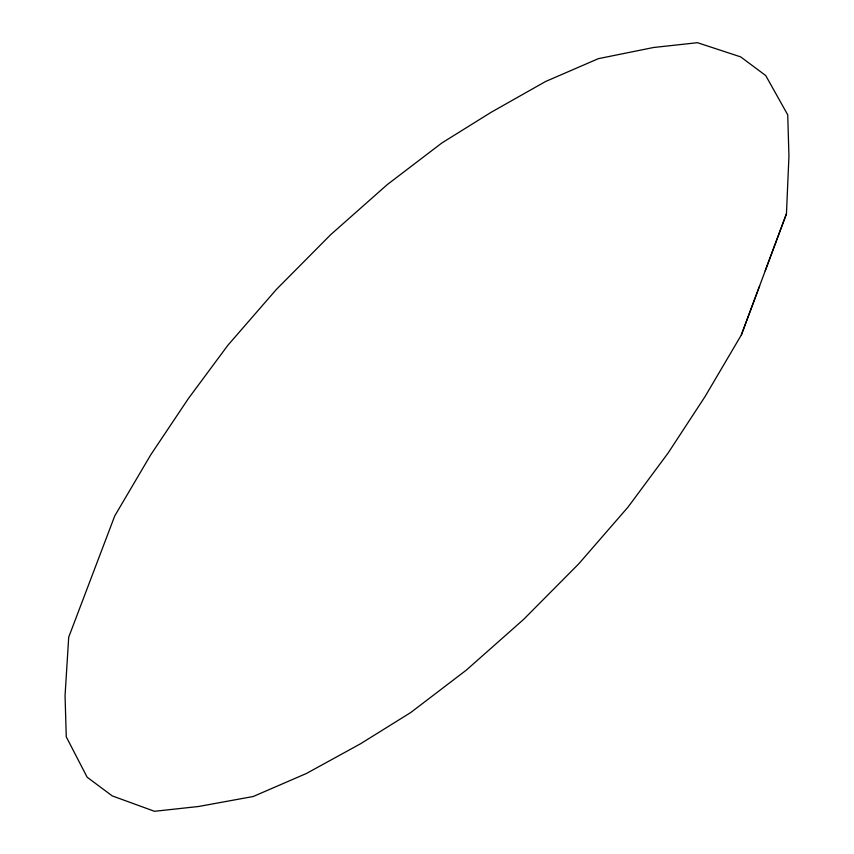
<?xml version="1.0" encoding="UTF-8"?>
<svg xmlns="http://www.w3.org/2000/svg" width="854" height="854" viewBox="0 0 854 854"><rect width="100%" height="100%" fill="white"/><g stroke="black" fill="none" stroke-linecap="round" stroke-linejoin="round"><path stroke-width="1.28" d="M741.325 335.003L786.449 213.81L788.947 156.101L787.73 114.842L765.728 75.547L740.685 56.887L697.494 42.7L653.588 47.493L598.366 58.659L545.61 81.493L491.146 112.29L441.881 142.96L387.15 184.699L330.701 234.669L276.354 289.463L227.826 345.336L188.435 398.498L150.752 454.808L114.767 515.88L68.704 637.191L65.053 695.658L66.27 736.853L87.151 777.215L112.237 795.896L154.489 811.3L198.608 806.486L253.19 796.515L306.447 773.468L360.612 743.727L410.667 712.578L466.263 670.166L523.619 619.406L578.831 563.747L628.128 506.977L668.148 452.962L705.009 396.651L741.325 335.003L759.622 285.919M765.216 270.793L786.449 213.81"/></g></svg>
